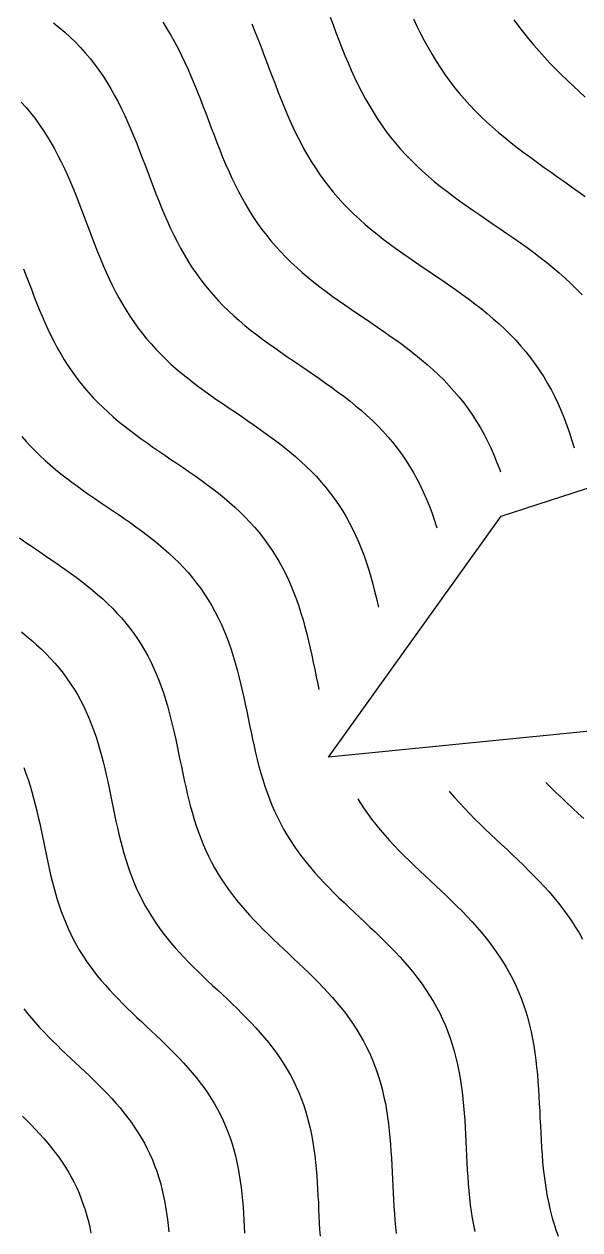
# Model space of a CAD drawing. Header units: millimetres. Extents: x -17.8 to 17.8, y -17.8 to 17.8.
# Drawn here: x 9.621 to 11.848, y 4.364 to 9.196 of the extents above; entities that cross this region are included whole.
import ezdxf

# ---------------------------------------------------------------- set-up
doc = ezdxf.new("R2010")
doc.units = ezdxf.units.MM
for name, color, linetype in [('ALTIN', 2, 'Continuous'), ('DOKU', 8, 'Continuous'), ('KESIM', 1, 'Continuous')]:
    doc.layers.add(name, color=color, linetype=linetype)

msp = doc.modelspace()

# ---------------------------------------------------------------- linework, layer by layer
at = {"layer": 'ALTIN'}
msp.add_lwpolyline([(13.7698, 7.95), (12.0229, 6.3762), (10.8409, 6.259), (11.5334, 7.224)], close=True, dxfattribs=at)
at = {"layer": 'DOKU'}
for points in [[(9.739, 9.2016), (9.7619, 9.1831), (9.7842, 9.1639), (9.8058, 9.1441), (9.8268, 9.1236), (9.847, 9.1025), (9.8665, 9.0806), (9.8853, 9.0582), (9.9033, 9.0351), (9.9207, 9.0113), (9.9374, 8.987), (9.9534, 8.9621), (9.9687, 8.9366), (9.9835, 8.9106), (9.9976, 8.8841), (10.0112, 8.8572), (10.0243, 8.8298), (10.0369, 8.8021), (10.0491, 8.7741), (10.061, 8.7459), (10.0725, 8.7174), (10.0838, 8.6887), (10.0949, 8.66), (10.1058, 8.6312), (10.1167, 8.6023), (10.1275, 8.5736), (10.1384, 8.5449), (10.1494, 8.5164), (10.1605, 8.488), (10.1719, 8.4599), (10.1836, 8.4321), (10.1956, 8.4046), (10.2079, 8.3774), (10.2207, 8.3507), (10.234, 8.3244), (10.2478, 8.2985), (10.2621, 8.2731), (10.277, 8.2482), (10.2925, 8.2238), (10.3087, 8.1999), (10.3255, 8.1765), (10.3429, 8.1537), (10.3611, 8.1314), (10.3798, 8.1096), (10.3993, 8.0883), (10.4194, 8.0676), (10.4401, 8.0472), (10.4615, 8.0274), (10.4834, 8.0079), (10.5059, 7.9889), (10.529, 7.9702), (10.5525, 7.9519), (10.5764, 7.9338), (10.6007, 7.916), (10.6254, 7.8983), (10.6504, 7.8809), (10.6756, 7.8635), (10.7009, 7.8462), (10.7263, 7.829), (10.7518, 7.8117), (10.7773, 7.7943), (10.8027, 7.7768), (10.8279, 7.7592), (10.8529, 7.7413), (10.8776, 7.7232), (10.902, 7.7048), (10.926, 7.686), (10.9495, 7.6669), (10.9725, 7.6474), (10.995, 7.6275), (11.0168, 7.6071), (11.038, 7.5862), (11.0585, 7.5648), (11.0783, 7.5429), (11.0973, 7.5205), (11.1156, 7.4975), (11.133, 7.474), (11.1497, 7.45), (11.1655, 7.4254), (11.1806, 7.4003), (11.1948, 7.3746), (11.2082, 7.3484), (11.2209, 7.3218), (11.2328, 7.2947), (11.244, 7.2671), (11.2545, 7.2391), (11.2643, 7.2107), (11.2735, 7.182), (11.2748, 7.1777)], [(10.1766, 9.2034), (10.193, 9.1778), (10.2088, 9.1518), (10.2238, 9.1251), (10.2383, 9.098), (10.2523, 9.0704), (10.2657, 9.0424), (10.2786, 9.0141), (10.2911, 8.9854), (10.3032, 8.9564), (10.315, 8.9273), (10.3266, 8.8979), (10.3379, 8.8685), (10.3491, 8.839), (10.3603, 8.8095), (10.3714, 8.78), (10.3825, 8.7506), (10.3938, 8.7214), (10.4052, 8.6924), (10.4168, 8.6636), (10.4288, 8.6351), (10.4411, 8.6069), (10.4537, 8.5791), (10.4668, 8.5518), (10.4804, 8.5248), (10.4945, 8.4983), (10.5092, 8.4723), (10.5245, 8.4468), (10.5404, 8.4218), (10.5569, 8.3973), (10.5741, 8.3734), (10.592, 8.35), (10.6105, 8.3272), (10.6298, 8.3049), (10.6497, 8.2831), (10.6703, 8.2618), (10.6915, 8.241), (10.7134, 8.2207), (10.7359, 8.2008), (10.7589, 8.1813), (10.7825, 8.1621), (10.8065, 8.1433), (10.8311, 8.1248), (10.856, 8.1066), (10.8813, 8.0885), (10.9068, 8.0706), (10.9326, 8.0528), (10.9586, 8.0351), (10.9846, 8.0175), (11.0107, 7.9998), (11.0368, 7.982), (11.0628, 7.9641), (11.0886, 7.946), (11.1142, 7.9277), (11.1395, 7.9091), (11.1645, 7.8903), (11.1891, 7.8711), (11.2132, 7.8515), (11.2367, 7.8316), (11.2597, 7.8111), (11.2821, 7.7903), (11.3038, 7.7689), (11.3248, 7.747), (11.345, 7.7246), (11.3645, 7.7016), (11.3832, 7.6781), (11.4011, 7.654), (11.4181, 7.6294), (11.4344, 7.6042), (11.4498, 7.5784), (11.4644, 7.5522), (11.4781, 7.5254), (11.4911, 7.4981), (11.5033, 7.4703), (11.5147, 7.4421), (11.5255, 7.4134), (11.5296, 7.4015)], [(10.5331, 9.1967), (10.5455, 9.167), (10.5576, 9.1372), (10.5694, 9.1072), (10.581, 9.077), (10.5925, 9.0468), (10.6038, 9.0166), (10.6152, 8.9864), (10.6266, 8.9564), (10.6382, 8.9265), (10.6498, 8.8968), (10.6618, 8.8673), (10.674, 8.8381), (10.6865, 8.8093), (10.6995, 8.7809), (10.7129, 8.7528), (10.7268, 8.7252), (10.7413, 8.6981), (10.7563, 8.6715), (10.7719, 8.6454), (10.7882, 8.6198), (10.8051, 8.5948), (10.8227, 8.5703), (10.841, 8.5464), (10.86, 8.523), (10.8797, 8.5002), (10.9001, 8.4778), (10.9212, 8.4561), (10.9429, 8.4348), (10.9653, 8.414), (10.9883, 8.3936), (11.0119, 8.3736), (11.036, 8.354), (11.0606, 8.3348), (11.0857, 8.3158), (11.1112, 8.2972), (11.1371, 8.2787), (11.1633, 8.2604), (11.1897, 8.2422), (11.2162, 8.2241), (11.2429, 8.206), (11.2696, 8.1878), (11.2963, 8.1696), (11.3229, 8.1513), (11.3493, 8.1328), (11.3755, 8.1141), (11.4015, 8.0951), (11.427, 8.0758), (11.4521, 8.0562), (11.4768, 8.0361), (11.5009, 8.0157), (11.5245, 7.9948), (11.5473, 7.9734), (11.5696, 7.9515), (11.591, 7.9291), (11.6118, 7.9062), (11.6317, 7.8827), (11.6509, 7.8586), (11.6692, 7.834), (11.6866, 7.8087), (11.7032, 7.783), (11.719, 7.7566), (11.7339, 7.7297), (11.748, 7.7023), (11.7613, 7.6744), (11.7737, 7.646), (11.7855, 7.6171), (11.7964, 7.5877), (11.8067, 7.558), (11.8164, 7.5279), (11.8254, 7.4976)], [(10.8474, 9.2237), (10.8591, 9.1929), (10.8707, 9.1621), (10.8825, 9.1315), (10.8945, 9.1011), (10.9067, 9.071), (10.9192, 9.0412), (10.932, 9.0117), (10.9453, 8.9826), (10.959, 8.9539), (10.9732, 8.9257), (10.988, 8.8979), (11.0034, 8.8707), (11.0194, 8.844), (11.036, 8.8178), (11.0533, 8.7922), (11.0713, 8.7672), (11.09, 8.7427), (11.1095, 8.7188), (11.1296, 8.6954), (11.1505, 8.6726), (11.172, 8.6503), (11.1943, 8.6285), (11.2172, 8.6072), (11.2407, 8.5864), (11.2648, 8.566), (11.2895, 8.5459), (11.3147, 8.5263), (11.3404, 8.5069), (11.3665, 8.4878), (11.3929, 8.4689), (11.4197, 8.4501), (11.4467, 8.4315), (11.4739, 8.413), (11.5012, 8.3945), (11.5285, 8.3759), (11.5558, 8.3573), (11.583, 8.3386), (11.61, 8.3196), (11.6369, 8.3005), (11.6634, 8.2811), (11.6895, 8.2613), (11.7152, 8.2412), (11.7404, 8.2207), (11.7651, 8.1998), (11.7892, 8.1785), (11.8126, 8.1566), (11.8353, 8.1342), (11.8573, 8.1113)], [(11.1813, 9.2172), (11.1953, 9.1877), (11.2096, 9.1587), (11.2245, 9.1301), (11.2399, 9.1019), (11.2559, 9.0742), (11.2724, 9.0471), (11.2896, 9.0204), (11.3074, 8.9943), (11.3259, 8.9688), (11.3451, 8.9438), (11.365, 8.9193), (11.3855, 8.8953), (11.4067, 8.8719), (11.4286, 8.849), (11.4511, 8.8265), (11.4743, 8.8046), (11.4981, 8.783), (11.5225, 8.7619), (11.5473, 8.7411), (11.5727, 8.7207), (11.5986, 8.7005), (11.6248, 8.6806), (11.6514, 8.661), (11.6782, 8.6414), (11.7053, 8.622), (11.7326, 8.6027), (11.76, 8.5834), (11.7874, 8.564), (11.8148, 8.5446), (11.842, 8.525), (11.8692, 8.5053)], [(11.5833, 9.2138), (11.6026, 9.1879), (11.6223, 9.1623), (11.6426, 9.1371), (11.6633, 9.1124), (11.6845, 9.0879), (11.7062, 9.0639), (11.7283, 9.0402), (11.7509, 9.0168), (11.7739, 8.9937), (11.7973, 8.9709), (11.8211, 8.9483), (11.8452, 8.926), (11.8697, 8.9039)], [(9.6099, 8.8833), (9.6289, 8.862), (9.6472, 8.8401), (9.6649, 8.8175), (9.6818, 8.7943), (9.6981, 8.7706), (9.7137, 8.7463), (9.7287, 8.7214), (9.7431, 8.696), (9.7569, 8.6702), (9.7702, 8.6439), (9.7829, 8.6172), (9.7952, 8.5902), (9.8072, 8.5629), (9.8187, 8.5353), (9.83, 8.5075), (9.841, 8.4795), (9.8518, 8.4515), (9.8625, 8.4233), (9.8731, 8.3952), (9.8837, 8.3671), (9.8943, 8.3391), (9.905, 8.3113), (9.9159, 8.2836), (9.927, 8.2562), (9.9384, 8.229), (9.9501, 8.2022), (9.9621, 8.1757), (9.9746, 8.1496), (9.9876, 8.1239), (10.001, 8.0987), (10.015, 8.0739), (10.0296, 8.0496), (10.0447, 8.0258), (10.0605, 8.0025), (10.0769, 7.9797), (10.0939, 7.9574), (10.1116, 7.9356), (10.1299, 7.9144), (10.1489, 7.8936), (10.1685, 7.8733), (10.1888, 7.8535), (10.2096, 7.8341), (10.231, 7.8151), (10.253, 7.7965), (10.2754, 7.7783), (10.2984, 7.7604), (10.3217, 7.7427), (10.3455, 7.7253), (10.3696, 7.7081), (10.3939, 7.6911), (10.4185, 7.6742), (10.4432, 7.6573), (10.4681, 7.6405), (10.493, 7.6236), (10.5178, 7.6066), (10.5426, 7.5896), (10.5672, 7.5723), (10.5916, 7.5549), (10.6157, 7.5372), (10.6395, 7.5193), (10.6629, 7.501), (10.6859, 7.4823), (10.7083, 7.4633), (10.7302, 7.4438), (10.7515, 7.4239), (10.7722, 7.4035), (10.7922, 7.3827), (10.8115, 7.3613), (10.8301, 7.3394), (10.8479, 7.317), (10.865, 7.2941), (10.8812, 7.2706), (10.8967, 7.2466), (10.9114, 7.2221), (10.9252, 7.197), (10.9384, 7.1715), (10.9507, 7.1455), (10.9623, 7.119), (10.9732, 7.0921), (10.9835, 7.0648), (10.9931, 7.0371), (11.0021, 7.0091), (11.0105, 6.9807), (11.0185, 6.9521), (11.0259, 6.9233), (11.033, 6.8942), (11.0398, 6.865), (11.041, 6.8595)], [(9.6191, 8.2155), (9.6295, 8.1881), (9.6398, 8.1607), (9.6502, 8.1334), (9.6606, 8.1062), (9.6713, 8.0793), (9.6821, 8.0525), (9.6932, 8.026), (9.7046, 7.9998), (9.7164, 7.974), (9.7285, 7.9485), (9.7412, 7.9235), (9.7543, 7.8989), (9.7679, 7.8747), (9.7821, 7.851), (9.7969, 7.8277), (9.8122, 7.805), (9.8282, 7.7828), (9.8449, 7.7611), (9.8621, 7.7398), (9.88, 7.7191), (9.8985, 7.6988), (9.9176, 7.6791), (9.9374, 7.6597), (9.9577, 7.6408), (9.9786, 7.6223), (10, 7.6042), (10.0219, 7.5864), (10.0443, 7.5689), (10.0671, 7.5517), (10.0902, 7.5347), (10.1137, 7.518), (10.1375, 7.5013), (10.1615, 7.4848), (10.1856, 7.4684), (10.2098, 7.4519), (10.2341, 7.4355), (10.2583, 7.419), (10.2825, 7.4023), (10.3065, 7.3855), (10.3303, 7.3685), (10.3538, 7.3513), (10.377, 7.3337), (10.3998, 7.3159), (10.4222, 7.2977), (10.4441, 7.2791), (10.4655, 7.2602), (10.4863, 7.2408), (10.5065, 7.2209), (10.526, 7.2005), (10.5448, 7.1797), (10.5629, 7.1583), (10.5803, 7.1365), (10.5969, 7.1141), (10.6128, 7.0912), (10.6278, 7.0678), (10.6422, 7.0439), (10.6557, 7.0195), (10.6685, 6.9946), (10.6805, 6.9692), (10.6919, 6.9434), (10.7025, 6.9171), (10.7125, 6.8905), (10.7218, 6.8635), (10.7306, 6.8362), (10.7389, 6.8085), (10.7466, 6.7806), (10.7539, 6.7525), (10.7608, 6.7241), (10.7674, 6.6956), (10.7738, 6.667), (10.7799, 6.6383), (10.7859, 6.6096), (10.7918, 6.5809), (10.7977, 6.5522), (10.8024, 6.5299)], [(9.6126, 7.544), (9.6301, 7.5238), (9.6481, 7.5041), (9.6668, 7.4848), (9.686, 7.466), (9.7058, 7.4475), (9.7262, 7.4295), (9.747, 7.4118), (9.7684, 7.3945), (9.7902, 7.3775), (9.8124, 7.3607), (9.835, 7.3441), (9.8579, 7.3278), (9.881, 7.3116), (9.9044, 7.2955), (9.9279, 7.2795), (9.9515, 7.2634), (9.9752, 7.2474), (9.9988, 7.2313), (10.0223, 7.2151), (10.0457, 7.1987), (10.0689, 7.1821), (10.0919, 7.1653), (10.1145, 7.1482), (10.1368, 7.1308), (10.1586, 7.1131), (10.1799, 7.095), (10.2008, 7.0765), (10.221, 7.0576), (10.2407, 7.0382), (10.2597, 7.0184), (10.278, 6.9981), (10.2957, 6.9773), (10.3126, 6.956), (10.3288, 6.9341), (10.3443, 6.9118), (10.359, 6.889), (10.3729, 6.8657), (10.3861, 6.8419), (10.3986, 6.8176), (10.4104, 6.7929), (10.4214, 6.7677), (10.4318, 6.7422), (10.4415, 6.7162), (10.4506, 6.6899), (10.4592, 6.6632), (10.4672, 6.6363), (10.4747, 6.6091), (10.4819, 6.5816), (10.4886, 6.554), (10.4951, 6.5262), (10.5012, 6.4984), (10.5072, 6.4704), (10.5131, 6.4424), (10.5188, 6.4144), (10.5246, 6.3865), (10.5304, 6.3586), (10.5363, 6.3309), (10.5425, 6.3033), (10.5488, 6.2759), (10.5554, 6.2487), (10.5624, 6.2217), (10.5698, 6.1951), (10.5777, 6.1687), (10.586, 6.1427), (10.5949, 6.1169), (10.6043, 6.0916), (10.6144, 6.0666), (10.625, 6.042), (10.6364, 6.0178), (10.6484, 5.9939), (10.6611, 5.9705), (10.6744, 5.9474), (10.6885, 5.9247), (10.7032, 5.9024), (10.7186, 5.8804), (10.7347, 5.8588), (10.7514, 5.8375), (10.7686, 5.8165), (10.7865, 5.7958), (10.8049, 5.7753), (10.8238, 5.7551), (10.8431, 5.7351), (10.8628, 5.7152), (10.8828, 5.6955), (10.9032, 5.6758), (10.9237, 5.6563), (10.9445, 5.6368), (10.9653, 5.6172), (10.9861, 5.5977), (11.0069, 5.5781), (11.0276, 5.5584), (11.0482, 5.5386), (11.0685, 5.5186), (11.0885, 5.4984), (11.1082, 5.478), (11.1275, 5.4573), (11.1462, 5.4364), (11.1645, 5.4152), (11.1822, 5.3936), (11.1992, 5.3718), (11.2156, 5.3496), (11.2313, 5.327), (11.2462, 5.3041), (11.2604, 5.2808), (11.2738, 5.2571), (11.2864, 5.233), (11.2982, 5.2085), (11.3091, 5.1837), (11.3193, 5.1585), (11.3286, 5.1329), (11.3371, 5.107), (11.3448, 5.0807), (11.3518, 5.0542), (11.3581, 5.0273), (11.3636, 5.0001), (11.3685, 4.9727), (11.3728, 4.945), (11.3765, 4.9171), (11.3797, 4.8891), (11.3824, 4.8609), (11.3848, 4.8325), (11.3868, 4.8041), (11.3885, 4.7756), (11.39, 4.747), (11.3914, 4.7185), (11.3928, 4.6899), (11.3941, 4.6614), (11.3955, 4.633), (11.397, 4.6047), (11.3987, 4.5765), (11.4007, 4.5484), (11.403, 4.5205), (11.4057, 4.4928), (11.4088, 4.4653), (11.4124, 4.4381), (11.4166, 4.411), (11.4213, 4.3842), (11.4267, 4.3577)], [(9.6021, 7.1376), (9.6246, 7.1218), (9.6474, 7.1062), (9.6703, 7.0905), (9.6933, 7.0749), (9.7163, 7.0593), (9.7393, 7.0436), (9.7622, 7.0278), (9.785, 7.0119), (9.8076, 6.9957), (9.83, 6.9793), (9.852, 6.9627), (9.8737, 6.9458), (9.8949, 6.9285), (9.9157, 6.9109), (9.936, 6.8929), (9.9558, 6.8744), (9.9749, 6.8556), (9.9934, 6.8362), (10.0113, 6.8165), (10.0285, 6.7962), (10.045, 6.7754), (10.0608, 6.7542), (10.0758, 6.7325), (10.0901, 6.7102), (10.1037, 6.6875), (10.1166, 6.6643), (10.1287, 6.6407), (10.1402, 6.6166), (10.1509, 6.5921), (10.161, 6.5672), (10.1705, 6.5419), (10.1794, 6.5163), (10.1877, 6.4903), (10.1955, 6.4641), (10.2029, 6.4375), (10.2098, 6.4108), (10.2164, 6.3839), (10.2227, 6.3569), (10.2287, 6.3297), (10.2345, 6.3025), (10.2402, 6.2752), (10.2458, 6.2479), (10.2514, 6.2207), (10.2571, 6.1936), (10.2629, 6.1666), (10.2688, 6.1397), (10.275, 6.113), (10.2815, 6.0865), (10.2883, 6.0603), (10.2955, 6.0343), (10.3031, 6.0086), (10.3113, 5.9832), (10.3199, 5.9582), (10.3291, 5.9335), (10.3389, 5.9092), (10.3493, 5.8852), (10.3603, 5.8616), (10.372, 5.8384), (10.3844, 5.8155), (10.3974, 5.7931), (10.4111, 5.771), (10.4254, 5.7492), (10.4404, 5.7278), (10.4561, 5.7068), (10.4723, 5.686), (10.4892, 5.6656), (10.5066, 5.6454), (10.5245, 5.6254), (10.5429, 5.6057), (10.5617, 5.5862), (10.5809, 5.5669), (10.6004, 5.5476), (10.6202, 5.5285), (10.6402, 5.5095), (10.6604, 5.4905), (10.6807, 5.4715), (10.701, 5.4524), (10.7213, 5.4333), (10.7414, 5.4141), (10.7615, 5.3948), (10.7812, 5.3753), (10.8008, 5.3557), (10.8199, 5.3358), (10.8387, 5.3157), (10.857, 5.2953), (10.8747, 5.2746), (10.892, 5.2537), (10.9086, 5.2324), (10.9245, 5.2107), (10.9398, 5.1888), (10.9544, 5.1664), (10.9682, 5.1437), (10.9812, 5.1206), (10.9935, 5.0972), (11.005, 5.0734), (11.0156, 5.0492), (11.0255, 5.0246), (11.0346, 4.9997), (11.0429, 4.9745), (11.0504, 4.9489), (11.0572, 4.923), (11.0633, 4.8968), (11.0687, 4.8703), (11.0734, 4.8436), (11.0776, 4.8167), (11.0812, 4.7895), (11.0843, 4.7622), (11.087, 4.7347), (11.0893, 4.7071), (11.0913, 4.6794), (11.0929, 4.6517), (11.0944, 4.6238), (11.0958, 4.596), (11.0971, 4.5682), (11.0984, 4.5405), (11.0997, 4.5128), (11.1012, 4.4852), (11.1029, 4.4577), (11.1048, 4.4304), (11.1071, 4.4032), (11.1097, 4.3762), (11.1127, 4.3494)], [(9.6106, 6.7607), (9.6313, 6.7439), (9.6515, 6.7267), (9.6713, 6.7092), (9.6905, 6.6913), (9.7091, 6.6729), (9.7272, 6.6541), (9.7446, 6.6348), (9.7613, 6.6151), (9.7773, 6.5949), (9.7927, 6.5742), (9.8074, 6.5531), (9.8213, 6.5314), (9.8345, 6.5093), (9.847, 6.4868), (9.8589, 6.4638), (9.87, 6.4403), (9.8805, 6.4165), (9.8903, 6.3922), (9.8995, 6.3676), (9.9082, 6.3426), (9.9163, 6.3174), (9.9239, 6.2918), (9.931, 6.266), (9.9378, 6.24), (9.9442, 6.2138), (9.9503, 6.1875), (9.9562, 6.1611), (9.9618, 6.1345), (9.9674, 6.108), (9.9728, 6.0815), (9.9783, 6.055), (9.9838, 6.0286), (9.9894, 6.0023), (9.9952, 5.9761), (10.0013, 5.9501), (10.0075, 5.9243), (10.0142, 5.8988), (10.0212, 5.8735), (10.0286, 5.8485), (10.0365, 5.8238), (10.0449, 5.7994), (10.0539, 5.7754), (10.0634, 5.7517), (10.0735, 5.7284), (10.0843, 5.7054), (10.0957, 5.6828), (10.1077, 5.6606), (10.1204, 5.6387), (10.1337, 5.6172), (10.1477, 5.596), (10.1623, 5.5752), (10.1775, 5.5547), (10.1933, 5.5345), (10.2097, 5.5146), (10.2266, 5.495), (10.244, 5.4756), (10.2619, 5.4564), (10.2803, 5.4374), (10.299, 5.4185), (10.318, 5.3998), (10.3372, 5.3812), (10.3567, 5.3627), (10.3764, 5.3442), (10.3961, 5.3257), (10.4159, 5.3071), (10.4356, 5.2886), (10.4552, 5.2699), (10.4747, 5.2511), (10.494, 5.2321), (10.513, 5.213), (10.5316, 5.1936), (10.5499, 5.174), (10.5677, 5.1542), (10.585, 5.1341), (10.6018, 5.1137), (10.6179, 5.093), (10.6335, 5.0719), (10.6483, 5.0505), (10.6625, 5.0288), (10.6759, 5.0067), (10.6886, 4.9842), (10.7006, 4.9614), (10.7117, 4.9382), (10.7221, 4.9146), (10.7317, 4.8907), (10.7406, 4.8665), (10.7486, 4.8419), (10.756, 4.817), (10.7626, 4.7918), (10.7685, 4.7663), (10.7738, 4.7406), (10.7784, 4.7146), (10.7825, 4.6883), (10.786, 4.6619), (10.789, 4.6353), (10.7916, 4.6086), (10.7938, 4.5817), (10.7957, 4.5547), (10.7974, 4.5277), (10.7988, 4.5006), (10.8002, 4.4736), (10.8014, 4.4465), (10.8027, 4.4195), (10.804, 4.3925), (10.8054, 4.3657), (10.807, 4.3389)], [(9.6196, 6.2172), (9.6285, 6.1933), (9.637, 6.169), (9.6448, 6.1444), (9.6522, 6.1196), (9.6592, 6.0945), (9.6658, 6.0692), (9.672, 6.0437), (9.6779, 6.0181), (9.6836, 5.9924), (9.6891, 5.9666), (9.6945, 5.9408), (9.6998, 5.915), (9.7052, 5.8892), (9.7105, 5.8635), (9.716, 5.838), (9.7216, 5.8125), (9.7275, 5.7872), (9.7336, 5.7622), (9.74, 5.7373), (9.7469, 5.7127), (9.7541, 5.6884), (9.7618, 5.6644), (9.77, 5.6407), (9.7787, 5.6173), (9.7879, 5.5943), (9.7978, 5.5716), (9.8082, 5.5492), (9.8193, 5.5272), (9.831, 5.5056), (9.8433, 5.4844), (9.8563, 5.4634), (9.8699, 5.4428), (9.8841, 5.4226), (9.8989, 5.4027), (9.9143, 5.383), (9.9302, 5.3636), (9.9467, 5.3445), (9.9636, 5.3257), (9.981, 5.307), (9.9989, 5.2885), (10.017, 5.2702), (10.0355, 5.252), (10.0543, 5.2339), (10.0732, 5.2159), (10.0923, 5.1979), (10.1115, 5.1799), (10.1307, 5.1619), (10.1499, 5.1438), (10.169, 5.1256), (10.188, 5.1073), (10.2067, 5.0889), (10.2252, 5.0703), (10.2433, 5.0515), (10.2611, 5.0324), (10.2784, 5.0131), (10.2952, 4.9936), (10.3115, 4.9737), (10.3273, 4.9535), (10.3424, 4.9331), (10.3568, 4.9123), (10.3706, 4.8911), (10.3837, 4.8696), (10.3961, 4.8478), (10.4077, 4.8256), (10.4185, 4.803), (10.4286, 4.7801), (10.438, 4.7569), (10.4466, 4.7333), (10.4544, 4.7094), (10.4615, 4.6852), (10.468, 4.6606), (10.4737, 4.6359), (10.4788, 4.6108), (10.4834, 4.5855), (10.4873, 4.56), (10.4907, 4.5343), (10.4937, 4.5084), (10.4962, 4.4824), (10.4984, 4.4563), (10.5002, 4.4301), (10.5018, 4.4038), (10.5032, 4.3774), (10.5045, 4.3511)], [(11.7115, 6.1573), (11.7302, 6.1389), (11.7521, 6.1177), (11.7742, 6.0967), (11.7966, 6.0756), (11.819, 6.0546), (11.8415, 6.0335), (11.8639, 6.0124)], [(10.9578, 6.0916), (10.9659, 6.0785), (10.981, 6.0556), (10.9968, 6.033), (11.0133, 6.0109), (11.0304, 5.989), (11.0481, 5.9675), (11.0664, 5.9462), (11.0853, 5.9252), (11.1047, 5.9045), (11.1245, 5.8839), (11.1447, 5.8635), (11.1653, 5.8433), (11.1861, 5.8231), (11.2072, 5.8031), (11.2285, 5.7831), (11.2498, 5.763), (11.2712, 5.743), (11.2926, 5.7229), (11.3138, 5.7026), (11.3349, 5.6823), (11.3558, 5.6618), (11.3763, 5.6411), (11.3965, 5.6201), (11.4162, 5.5989), (11.4355, 5.5775), (11.4542, 5.5557), (11.4724, 5.5336), (11.4899, 5.5112), (11.5067, 5.4884), (11.5228, 5.4653), (11.5381, 5.4417), (11.5527, 5.4178), (11.5664, 5.3935), (11.5793, 5.3688), (11.5914, 5.3437), (11.6026, 5.3182), (11.613, 5.2924), (11.6226, 5.2661), (11.6313, 5.2395), (11.6393, 5.2126), (11.6464, 5.1853), (11.6528, 5.1577), (11.6585, 5.1299), (11.6635, 5.1017), (11.6679, 5.0734), (11.6717, 5.0448), (11.675, 5.016), (11.6778, 4.987), (11.6802, 4.958), (11.6823, 4.9288), (11.6841, 4.8995), (11.6856, 4.8702), (11.6871, 4.8409), (11.6884, 4.8117), (11.6898, 4.7824), (11.6912, 4.7533), (11.6928, 4.7242), (11.6945, 4.6952), (11.6966, 4.6665), (11.6989, 4.6378), (11.7017, 4.6094), (11.7049, 4.5812), (11.7086, 4.5532), (11.7129, 4.5255), (11.7177, 4.498), (11.7232, 4.4708), (11.7294, 4.4439), (11.7363, 4.4172), (11.7439, 4.3909), (11.7522, 4.3648), (11.7613, 4.339)], [(11.3242, 6.1226), (11.3276, 6.1184), (11.3464, 6.0966), (11.3657, 6.0751), (11.3856, 6.0538), (11.4059, 6.0327), (11.4266, 6.0118), (11.4477, 5.9911), (11.4691, 5.9704), (11.4907, 5.9499), (11.5125, 5.9293), (11.5344, 5.9088), (11.5564, 5.8883), (11.5782, 5.8676), (11.6, 5.8469), (11.6217, 5.826), (11.643, 5.805), (11.6641, 5.7838), (11.6848, 5.7623), (11.705, 5.7406), (11.7248, 5.7186), (11.744, 5.6962), (11.7626, 5.6736), (11.7805, 5.6506), (11.7978, 5.6272), (11.8143, 5.6035), (11.83, 5.5794), (11.8449, 5.5549), (11.859, 5.5299)], [(9.6203, 5.2506), (9.6352, 5.2315), (9.6507, 5.2127), (9.6667, 5.1941), (9.6832, 5.1758), (9.7001, 5.1576), (9.7174, 5.1397), (9.7351, 5.1219), (9.7531, 5.1042), (9.7713, 5.0866), (9.7897, 5.0691), (9.8083, 5.0516), (9.8269, 5.0341), (9.8456, 5.0166), (9.8643, 4.999), (9.8828, 4.9814), (9.9013, 4.9636), (9.9195, 4.9457), (9.9374, 4.9276), (9.955, 4.9093), (9.9723, 4.8908), (9.9891, 4.872), (10.0055, 4.853), (10.0213, 4.8337), (10.0366, 4.8141), (10.0513, 4.7942), (10.0654, 4.774), (10.0788, 4.7534), (10.0915, 4.7326), (10.1035, 4.7113), (10.1147, 4.6897), (10.1253, 4.6678), (10.1351, 4.6456), (10.1442, 4.623), (10.1525, 4.6001), (10.1602, 4.5768), (10.1671, 4.5533), (10.1734, 4.5295), (10.179, 4.5054), (10.1839, 4.481), (10.1883, 4.4565), (10.1921, 4.4317), (10.1955, 4.4067), (10.1983, 4.3815), (10.2008, 4.3563)], [(9.6145, 4.8198), (9.6322, 4.8024), (9.6496, 4.7849), (9.6668, 4.7671), (9.6835, 4.7491), (9.6999, 4.7309), (9.7157, 4.7125), (9.7311, 4.6937), (9.746, 4.6747), (9.7602, 4.6554), (9.7739, 4.6358), (9.7869, 4.6158), (9.7992, 4.5955), (9.8109, 4.5749), (9.8218, 4.5539), (9.8321, 4.5326), (9.8416, 4.511), (9.8504, 4.4891), (9.8585, 4.4668), (9.8659, 4.4443), (9.8727, 4.4214), (9.8787, 4.3983), (9.8842, 4.3749), (9.889, 4.3513)]]:
    msp.add_lwpolyline(points, dxfattribs=at)
at = {"layer": 'KESIM'}
msp.add_circle((0, 0), 17.8, dxfattribs=at)

doc.saveas('drawing.dxf')
